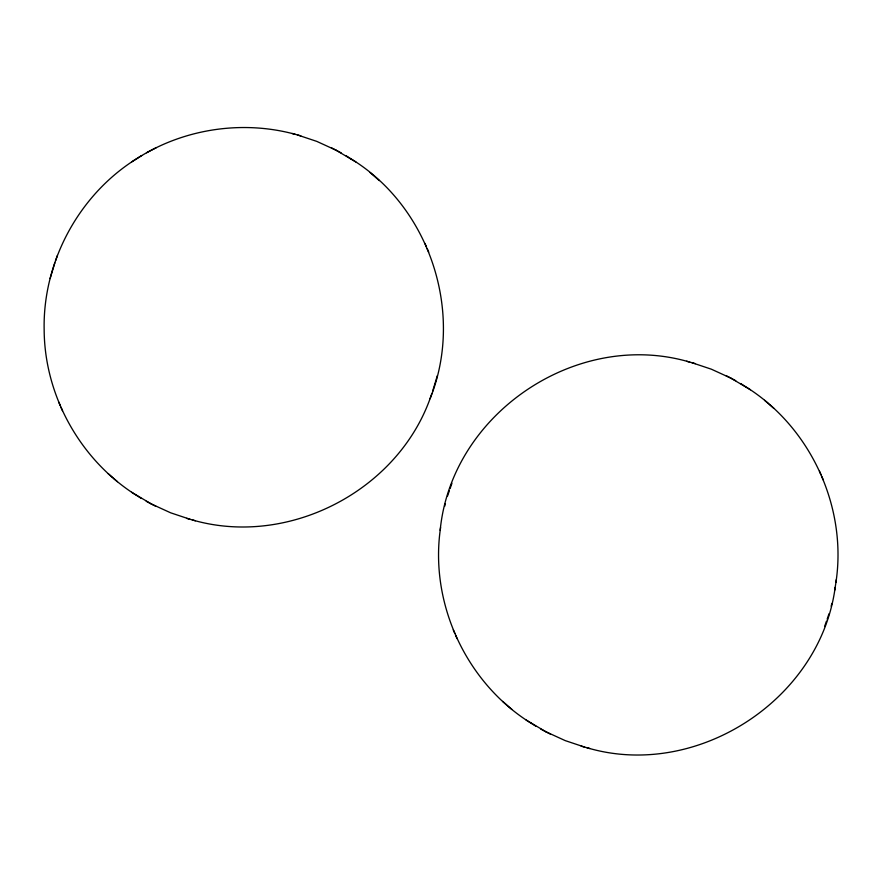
<?xml version="1.0" encoding="UTF-8"?>
<svg xmlns="http://www.w3.org/2000/svg" width="882" height="882" viewBox="0 0 882 882"><rect width="100%" height="100%" fill="white"/><g stroke="black" fill="none" stroke-linecap="round" stroke-linejoin="round"><path stroke-width="1.32" d="M440.592 527.524C429.203 603.012 466.126 682.889 531.008 723.152M835.96 582.263C847.348 506.775 810.426 426.899 745.533 386.636M440.173 530.325C451.496 413.338 577.17 328.799 689.757 362.094M586.795 747.693C695.832 780.25 820.128 700.352 835.188 587.357M834.758 590.135L836.379 579.463M136.732 158.672C78.972 194.558 42.689 261.822 44.155 329.78C44.497 395.853 80.483 460.294 136.467 495.364M192.243 519.906C287.3 547.524 396.481 491.869 430.052 398.73C464.66 313.198 429.898 206.939 350.992 158.848M50.098 278.569L54.849 262.858M437.351 375.644L432.599 391.354M444.649 506.356L445.41 503.622M831.142 606.166L831.902 603.431M55.555 260.785L57.396 255.482M430.052 398.73L431.893 393.416M447.527 496.026L449.401 490.646M450.107 488.584L451.948 483.27M824.604 626.518L826.445 621.215M827.151 619.142L829.025 613.762M136.964 158.54C183.224 128.838 242.164 119.831 295.205 134.307M131.859 161.781L141.627 155.574M146.533 152.751L151.417 150.205M151.671 150.072L156.301 147.658M297.333 134.902L316.781 141.385L336.064 150.216M691.885 362.689L711.333 369.183L730.616 378.003M151.384 503.997L170.667 512.817L190.115 519.311M545.936 731.784L565.219 740.615L584.667 747.098M292.063 133.458L300.817 135.839M686.615 361.245L695.369 363.638M186.631 518.362L195.385 520.755M581.183 746.161L589.937 748.542M336.296 150.348L355.854 161.957M730.847 378.146L750.406 389.745M131.594 492.255L151.153 503.854M526.146 720.043L545.704 731.652M331.423 147.79L341.191 152.906M725.974 375.589L735.742 380.693M146.258 501.307L156.026 506.411M540.809 729.094L550.577 734.21M740.637 383.527L745.279 386.492M346.086 155.739L350.738 158.705M531.262 723.295L535.914 726.261M136.721 495.508L141.363 498.473M764.562 400.296L768.762 403.934M769.49 404.595L773.856 408.377M370.01 172.497L374.211 176.135M374.938 176.808L379.304 180.59M502.696 701.411L507.062 705.192M507.789 705.865L511.99 709.503M108.144 473.623L112.51 477.405M113.238 478.066L117.438 481.704M819.488 471.186L821.032 474.725M821.715 476.357L823.27 479.929M424.937 243.388L426.48 246.927M427.164 248.559L428.729 252.142M453.271 629.858L454.836 633.441M455.52 635.073L457.063 638.612M58.73 402.071L60.285 405.643M60.968 407.275L62.512 410.814"/></g></svg>
